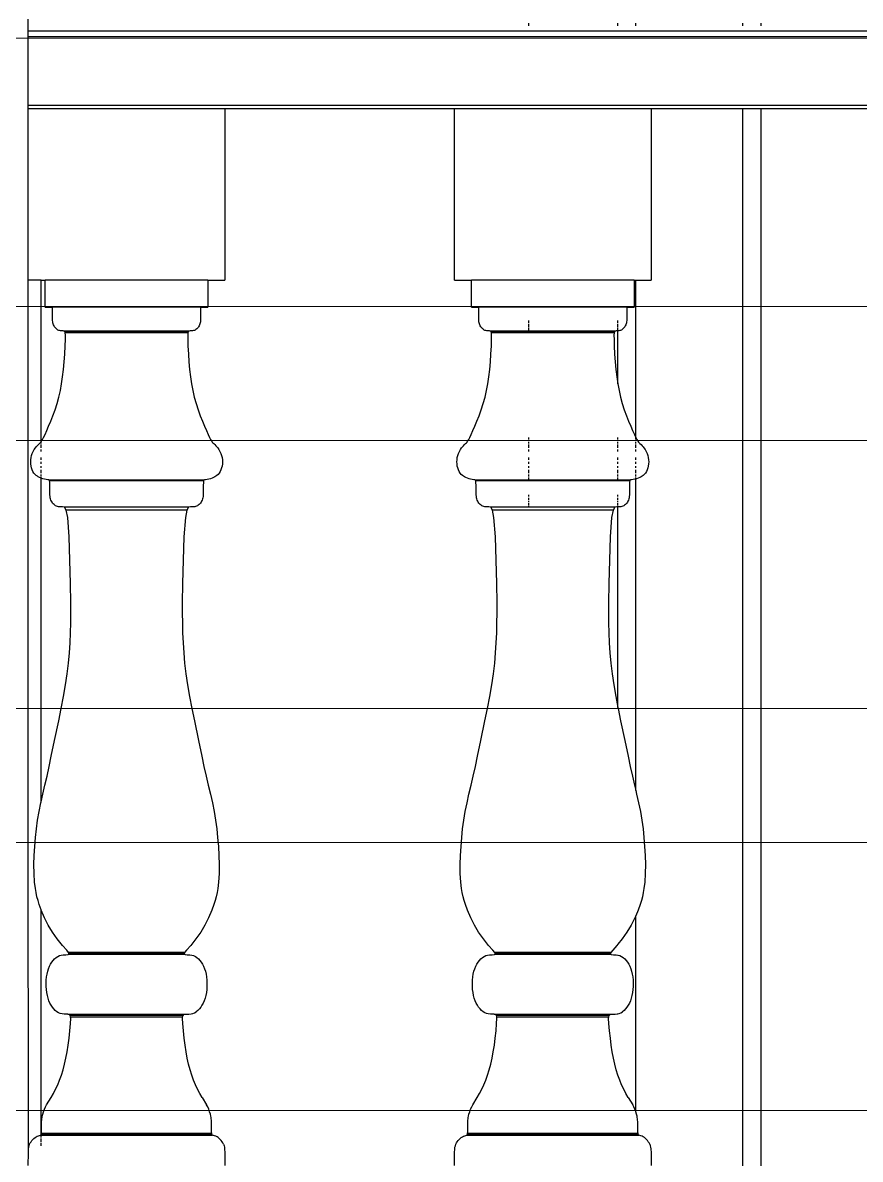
# Model space of a CAD drawing. Header units: inches. Extents: x 37.8 to 126.9, y 5.9 to 51.9.
# Drawn here: x 115.415 to 115.884, y 24.754 to 25.39 of the extents above; entities that cross this region are included whole.
import ezdxf

# ---------------------------------------------------------------- set-up
doc = ezdxf.new("R2010")
doc.units = ezdxf.units.IN
doc.header["$MEASUREMENT"] = 0
doc.layers.add('LAYER1', color=8, linetype='Continuous', lineweight=9)

msp = doc.modelspace()

# ---------------------------------------------------------------- hatches: boundary and pattern name
at = {"layer": 'LAYER1', "true_color": 0xc2b093}
h = msp.add_hatch(dxfattribs=at)
h.set_pattern_fill('ANSI32', color=253, scale=0.6, angle=135)
h.set_pattern_definition([(180, (290.93332, 359.28142), (-1e-17, -0.225), []), (180, (290.85832, 359.35642), (-1e-17, -0.225), [])])
h.paths.add_polyline_path([(106.05653, 37.34228), (106.05653, 37.54228), (106.05653, 37.59228), (106.05653, 37.99228), (106.05653, 38.04228), (106.05653, 38.44228), (106.05653, 38.49228), (106.05653, 38.84228), (107.05653, 38.84228), (107.05653, 38.49228), (107.05653, 38.44228), (107.05653, 38.04228), (107.05653, 37.99228), (107.05653, 37.59228), (107.05653, 37.54228), (107.05653, 37.34228)], flags=16)
h.paths.add_polyline_path([(107.99803, 37.34228), (107.99803, 37.54228), (107.99803, 37.59228), (107.99803, 37.99228), (107.99803, 38.04228), (107.99803, 38.44228), (107.99803, 38.49228), (107.99803, 38.84228), (108.99803, 38.84228), (108.99803, 38.49228), (108.99803, 38.44228), (108.99803, 38.04228), (108.99803, 37.99228), (108.99803, 37.59228), (108.99803, 37.54228), (108.99803, 37.34228)], flags=16)
h.paths.add_polyline_path([(116.59064, 26.14228), (116.59064, 26.94228), (117.19803, 26.94228), (117.19803, 26.14228)])
h.paths.add_polyline_path([(117.39803, 37.34228), (109.19803, 37.34228), (109.19803, 40.69228), (109.19803, 40.99228), (104.09803, 40.99228), (104.09803, 37.34228), (102.15807, 37.34228), (102.15807, 20.54228), (107.51799, 20.54228), (107.51799, 22.74228), (108.71799, 22.74228), (108.71799, 20.54228), (108.91799, 20.54228), (108.91799, 22.74228), (112.11799, 22.74228), (112.11799, 20.54228), (117.39803, 20.54228)])

# ---------------------------------------------------------------- linework, layer by layer
for p, q in [((115.41803, 25.38581), (115.41803, 25.39228)), ((115.69803, 25.39), (115.69803, 25.38857)), ((115.74803, 25.38857), (115.74803, 25.39)), ((115.75803, 25.38857), (115.75803, 25.39)), ((115.81803, 25.38857), (115.81803, 25.39)), ((115.82803, 25.39), (115.82803, 25.38857)), ((115.41803, 25.38258), (115.41803, 25.38581)), ((115.41803, 25.38581), (117.19803, 25.38581)), ((115.41803, 25.38258), (115.42516, 25.38258)), ((115.41803, 25.34416), (115.41803, 25.38258)), ((115.42516, 25.38218), (115.42516, 25.38258)), ((115.42516, 25.38258), (115.69803, 25.38258)), ((115.69803, 25.38258), (115.69803, 25.38218)), ((115.69803, 25.38258), (115.74803, 25.38258)), ((115.74803, 25.38218), (115.74803, 25.38258)), ((115.74803, 25.38258), (115.75803, 25.38258)), ((115.75803, 25.38218), (115.75803, 25.38258)), ((115.75803, 25.38258), (115.81803, 25.38258)), ((115.81803, 25.38218), (115.81803, 25.38258)), ((115.81803, 25.38258), (115.82803, 25.38258)), ((115.82803, 25.38258), (115.82803, 25.38218)), ((115.82803, 25.38258), (116.76803, 25.38258)), ((115.41803, 25.34228), (115.41803, 25.34416)), ((115.41803, 25.34416), (117.19803, 25.34416)), ((115.41803, 25.24626), (115.41803, 25.34228)), ((115.41803, 25.34228), (115.52803, 25.34228)), ((115.52803, 25.34228), (115.52803, 25.24626)), ((115.52803, 25.34228), (115.6566, 25.34228)), ((115.6566, 25.24626), (115.6566, 25.34228)), ((115.6566, 25.34228), (115.7666, 25.34228)), ((115.7666, 25.34228), (115.7666, 25.24626)), ((115.7666, 25.34228), (115.81803, 25.34228)), ((115.81803, 24.64228), (115.81803, 25.34228)), ((115.81803, 25.34228), (115.82803, 25.34228)), ((115.82803, 25.34228), (115.82803, 24.64228)), ((115.82803, 25.34228), (115.89517, 25.34228)), ((115.42516, 25.24626), (115.41803, 25.24626)), ((115.41803, 24.99228), (115.41803, 25.24626)), ((115.42516, 25.15582), (115.42516, 25.24626)), ((115.42516, 25.24626), (115.42756, 25.24626)), ((115.42756, 25.23117), (115.42756, 25.24626)), ((115.5185, 25.24626), (115.42756, 25.24626)), ((115.5185, 25.24626), (115.5185, 25.23117)), ((115.5185, 25.24626), (115.52803, 25.24626)), ((115.6566, 25.24626), (115.66613, 25.24626)), ((115.66613, 25.23117), (115.66613, 25.24626)), ((115.75707, 25.24626), (115.66613, 25.24626)), ((115.75707, 25.24626), (115.75707, 25.23117)), ((115.75707, 25.24626), (115.75803, 25.24626)), ((115.75803, 25.15821), (115.75803, 25.24626)), ((115.75803, 25.24626), (115.7666, 25.24626)), ((115.42756, 25.23117), (115.43158, 25.23117)), ((115.43159, 25.22617), (115.43158, 25.23117)), ((115.51448, 25.23117), (115.43158, 25.23117)), ((115.51448, 25.23117), (115.51446, 25.22617)), ((115.51448, 25.23117), (115.5185, 25.23117)), ((115.66613, 25.23117), (115.67015, 25.23117)), ((115.67017, 25.22617), (115.67015, 25.23117)), ((115.75305, 25.23117), (115.67015, 25.23117)), ((115.75305, 25.23117), (115.75304, 25.22617)), ((115.75305, 25.23117), (115.75707, 25.23117)), ((115.43163, 25.22367), (115.43159, 25.22617)), ((115.4317, 25.22296), (115.43163, 25.22367)), ((115.43182, 25.22234), (115.4317, 25.22296)), ((115.43198, 25.22174), (115.43182, 25.22234)), ((115.43219, 25.22117), (115.43198, 25.22174)), ((115.43244, 25.22064), (115.43219, 25.22117)), ((115.43272, 25.22014), (115.43244, 25.22064)), ((115.51362, 25.22064), (115.51334, 25.22014)), ((115.51387, 25.22117), (115.51362, 25.22064)), ((115.51407, 25.22174), (115.51387, 25.22117)), ((115.51424, 25.22234), (115.51407, 25.22174)), ((115.51435, 25.22296), (115.51424, 25.22234)), ((115.51443, 25.22367), (115.51435, 25.22296)), ((115.51446, 25.22617), (115.51443, 25.22367)), ((115.6702, 25.22367), (115.67017, 25.22617)), ((115.67027, 25.22296), (115.6702, 25.22367)), ((115.67039, 25.22234), (115.67027, 25.22296)), ((115.67056, 25.22174), (115.67039, 25.22234)), ((115.67076, 25.22117), (115.67056, 25.22174)), ((115.67101, 25.22064), (115.67076, 25.22117)), ((115.67129, 25.22014), (115.67101, 25.22064)), ((115.69803, 25.22367), (115.69803, 25.22234)), ((115.69803, 25.22174), (115.69803, 25.22014)), ((115.74803, 25.22234), (115.74803, 25.22367)), ((115.74803, 25.22014), (115.74803, 25.22174)), ((115.75219, 25.22064), (115.75191, 25.22014)), ((115.75244, 25.22117), (115.75219, 25.22064)), ((115.75264, 25.22174), (115.75244, 25.22117)), ((115.75281, 25.22234), (115.75264, 25.22174)), ((115.75293, 25.22296), (115.75281, 25.22234)), ((115.753, 25.22367), (115.75293, 25.22296)), ((115.75304, 25.22617), (115.753, 25.22367)), ((115.43304, 25.21969), (115.43272, 25.22014)), ((115.4334, 25.21927), (115.43304, 25.21969)), ((115.43378, 25.2189), (115.4334, 25.21927)), ((115.43419, 25.21859), (115.43378, 25.2189)), ((115.43462, 25.21832), (115.43419, 25.21859)), ((115.43508, 25.21812), (115.43462, 25.21832)), ((115.43556, 25.21797), (115.43508, 25.21812)), ((115.43607, 25.21788), (115.43556, 25.21797)), ((115.43679, 25.21784), (115.43607, 25.21788)), ((115.43751, 25.21783), (115.43679, 25.21784)), ((115.43801, 25.21775), (115.43751, 25.21783)), ((115.50805, 25.21775), (115.43801, 25.21775)), ((115.43839, 25.2174), (115.43801, 25.21775)), ((115.50767, 25.2174), (115.43839, 25.2174)), ((115.43865, 25.21679), (115.43839, 25.2174)), ((115.50741, 25.21679), (115.43865, 25.21679)), ((115.4388, 25.21536), (115.43865, 25.21679)), ((115.43876, 25.21297), (115.4388, 25.21536)), ((115.50741, 25.21679), (115.50725, 25.21536)), ((115.50725, 25.21536), (115.50729, 25.21297)), ((115.50767, 25.2174), (115.50741, 25.21679)), ((115.50805, 25.21775), (115.50767, 25.2174)), ((115.50855, 25.21783), (115.50805, 25.21775)), ((115.50927, 25.21784), (115.50855, 25.21783)), ((115.50999, 25.21788), (115.50927, 25.21784)), ((115.5105, 25.21797), (115.50999, 25.21788)), ((115.51098, 25.21812), (115.5105, 25.21797)), ((115.51144, 25.21832), (115.51098, 25.21812)), ((115.51187, 25.21859), (115.51144, 25.21832)), ((115.51228, 25.2189), (115.51187, 25.21859)), ((115.51266, 25.21927), (115.51228, 25.2189)), ((115.51302, 25.21969), (115.51266, 25.21927)), ((115.51334, 25.22014), (115.51302, 25.21969)), ((115.67161, 25.21969), (115.67129, 25.22014)), ((115.67197, 25.21927), (115.67161, 25.21969)), ((115.67235, 25.2189), (115.67197, 25.21927)), ((115.67276, 25.21859), (115.67235, 25.2189)), ((115.67319, 25.21832), (115.67276, 25.21859)), ((115.67365, 25.21812), (115.67319, 25.21832)), ((115.67413, 25.21797), (115.67365, 25.21812)), ((115.67464, 25.21788), (115.67413, 25.21797)), ((115.67536, 25.21784), (115.67464, 25.21788)), ((115.67608, 25.21783), (115.67536, 25.21784)), ((115.67658, 25.21775), (115.67608, 25.21783)), ((115.67696, 25.2174), (115.67658, 25.21775)), ((115.69803, 25.21775), (115.67658, 25.21775)), ((115.67722, 25.21679), (115.67696, 25.2174)), ((115.69803, 25.2174), (115.67696, 25.2174)), ((115.74598, 25.21679), (115.67722, 25.21679)), ((115.67738, 25.21536), (115.67722, 25.21679)), ((115.67734, 25.21297), (115.67738, 25.21536)), ((115.69803, 25.21969), (115.69803, 25.21812)), ((115.69803, 25.21797), (115.69803, 25.21775)), ((115.74662, 25.21775), (115.69803, 25.21775)), ((115.69803, 25.21775), (115.69803, 25.2174)), ((115.74624, 25.2174), (115.69803, 25.2174)), ((115.74598, 25.21679), (115.74583, 25.21536)), ((115.74583, 25.21536), (115.74586, 25.21297)), ((115.74624, 25.2174), (115.74598, 25.21679)), ((115.74662, 25.21775), (115.74624, 25.2174)), ((115.74712, 25.21783), (115.74662, 25.21775)), ((115.74784, 25.21784), (115.74712, 25.21783)), ((115.74803, 25.21785), (115.74784, 25.21784)), ((115.74799, 25.18817), (115.74803, 25.21785)), ((115.74803, 25.21812), (115.74803, 25.21969)), ((115.74803, 25.21785), (115.74803, 25.21797)), ((115.74856, 25.21788), (115.74803, 25.21785)), ((115.74907, 25.21797), (115.74856, 25.21788)), ((115.74955, 25.21812), (115.74907, 25.21797)), ((115.75001, 25.21832), (115.74955, 25.21812)), ((115.75044, 25.21859), (115.75001, 25.21832)), ((115.75085, 25.2189), (115.75044, 25.21859)), ((115.75123, 25.21927), (115.75085, 25.2189)), ((115.75159, 25.21969), (115.75123, 25.21927)), ((115.75191, 25.22014), (115.75159, 25.21969)), ((115.43844, 25.20487), (115.43866, 25.20944)), ((115.43866, 25.20944), (115.43876, 25.21297)), ((115.50729, 25.21297), (115.5074, 25.20944)), ((115.5074, 25.20944), (115.50762, 25.20487)), ((115.67701, 25.20487), (115.67723, 25.20944)), ((115.67723, 25.20944), (115.67734, 25.21297)), ((115.74586, 25.21297), (115.74597, 25.20944)), ((115.74597, 25.20944), (115.74619, 25.20487)), ((115.43812, 25.20046), (115.43844, 25.20487)), ((115.50762, 25.20487), (115.50793, 25.20046)), ((115.6767, 25.20046), (115.67701, 25.20487)), ((115.74619, 25.20487), (115.7465, 25.20046)), ((115.43723, 25.19211), (115.43772, 25.19621)), ((115.43772, 25.19621), (115.43812, 25.20046)), ((115.50793, 25.20046), (115.50834, 25.19621)), ((115.50834, 25.19621), (115.50883, 25.19211)), ((115.6758, 25.19211), (115.67629, 25.19621)), ((115.67629, 25.19621), (115.6767, 25.20046)), ((115.7465, 25.20046), (115.74691, 25.19621)), ((115.74691, 25.19621), (115.7474, 25.19211)), ((115.43664, 25.18817), (115.43723, 25.19211)), ((115.50883, 25.19211), (115.50942, 25.18817)), ((115.67521, 25.18817), (115.6758, 25.19211)), ((115.7474, 25.19211), (115.74799, 25.18817)), ((115.43513, 25.1807), (115.43596, 25.18438)), ((115.43596, 25.18438), (115.43664, 25.18817)), ((115.50942, 25.18817), (115.5101, 25.18438)), ((115.5101, 25.18438), (115.51093, 25.1807)), ((115.6737, 25.1807), (115.67453, 25.18438)), ((115.67453, 25.18438), (115.67521, 25.18817)), ((115.74799, 25.18817), (115.74867, 25.18438)), ((115.74867, 25.18438), (115.7495, 25.1807)), ((115.43301, 25.17366), (115.43413, 25.17711)), ((115.43413, 25.17711), (115.43513, 25.1807)), ((115.51093, 25.1807), (115.51193, 25.17711)), ((115.51193, 25.17711), (115.51305, 25.17366)), ((115.67158, 25.17366), (115.6727, 25.17711)), ((115.6727, 25.17711), (115.6737, 25.1807)), ((115.7495, 25.1807), (115.7505, 25.17711)), ((115.7505, 25.17711), (115.75162, 25.17366)), ((115.4306, 25.1673), (115.43181, 25.17037)), ((115.43181, 25.17037), (115.43301, 25.17366)), ((115.51305, 25.17366), (115.51425, 25.17037)), ((115.51425, 25.17037), (115.51546, 25.1673)), ((115.66917, 25.1673), (115.67038, 25.17037)), ((115.67038, 25.17037), (115.67158, 25.17366)), ((115.75162, 25.17366), (115.75282, 25.17037)), ((115.75282, 25.17037), (115.75403, 25.1673)), ((115.42833, 25.16199), (115.42942, 25.16449)), ((115.42942, 25.16449), (115.4306, 25.1673)), ((115.51546, 25.1673), (115.51664, 25.16449)), ((115.51664, 25.16449), (115.51772, 25.16199)), ((115.66691, 25.16199), (115.66799, 25.16449)), ((115.66799, 25.16449), (115.66917, 25.1673)), ((115.75403, 25.1673), (115.75521, 25.16449)), ((115.75521, 25.16449), (115.7563, 25.16199)), ((115.42567, 25.15656), (115.42602, 25.15712)), ((115.42602, 25.15712), (115.42657, 25.15814)), ((115.42657, 25.15814), (115.42738, 25.15985)), ((115.42738, 25.15985), (115.42833, 25.16199)), ((115.51772, 25.16199), (115.51867, 25.15985)), ((115.51867, 25.15985), (115.51949, 25.15814)), ((115.51949, 25.15814), (115.52004, 25.15712)), ((115.52004, 25.15712), (115.52038, 25.15656)), ((115.66424, 25.15656), (115.66459, 25.15712)), ((115.66459, 25.15712), (115.66514, 25.15814)), ((115.66514, 25.15814), (115.66595, 25.15985)), ((115.66595, 25.15985), (115.66691, 25.16199)), ((115.69803, 25.15814), (115.69803, 25.15712)), ((115.74803, 25.15712), (115.74803, 25.15814)), ((115.7563, 25.16199), (115.75725, 25.15985)), ((115.75725, 25.15985), (115.75803, 25.15821)), ((115.75803, 25.15821), (115.75806, 25.15814)), ((115.75803, 25.15712), (115.75803, 25.15814)), ((115.75806, 25.15814), (115.75861, 25.15712)), ((115.75861, 25.15712), (115.75896, 25.15656)), ((115.42075, 25.15038), (115.42139, 25.15146)), ((115.42139, 25.15146), (115.42201, 25.15237)), ((115.42201, 25.15237), (115.42248, 25.15297)), ((115.42248, 25.15297), (115.423, 25.15352)), ((115.423, 25.15352), (115.42365, 25.15415)), ((115.42365, 25.15415), (115.42426, 25.15476)), ((115.42426, 25.15476), (115.42472, 25.15526)), ((115.42472, 25.15526), (115.42503, 25.15564)), ((115.42503, 25.15564), (115.42516, 25.15582)), ((115.42516, 25.15582), (115.42535, 25.15607)), ((115.42516, 25.15476), (115.42516, 25.15564)), ((115.42516, 25.15237), (115.42516, 25.15415)), ((115.42516, 25.15038), (115.42516, 25.15146)), ((115.42535, 25.15607), (115.42567, 25.15656)), ((115.52038, 25.15656), (115.52071, 25.15607)), ((115.52071, 25.15607), (115.52103, 25.15564)), ((115.52103, 25.15564), (115.52134, 25.15526)), ((115.52134, 25.15526), (115.5218, 25.15476)), ((115.5218, 25.15476), (115.52241, 25.15415)), ((115.52241, 25.15415), (115.52306, 25.15352)), ((115.52306, 25.15352), (115.52358, 25.15297)), ((115.52358, 25.15297), (115.52405, 25.15237)), ((115.52405, 25.15237), (115.52467, 25.15146)), ((115.52467, 25.15146), (115.52531, 25.15038)), ((115.65932, 25.15038), (115.65996, 25.15146)), ((115.65996, 25.15146), (115.66058, 25.15237)), ((115.66058, 25.15237), (115.66105, 25.15297)), ((115.66105, 25.15297), (115.66157, 25.15352)), ((115.66157, 25.15352), (115.66222, 25.15415)), ((115.66222, 25.15415), (115.66283, 25.15476)), ((115.66283, 25.15476), (115.66329, 25.15526)), ((115.66329, 25.15526), (115.6636, 25.15564)), ((115.6636, 25.15564), (115.66392, 25.15607)), ((115.66392, 25.15607), (115.66424, 25.15656)), ((115.69803, 25.15656), (115.69803, 25.15607)), ((115.69803, 25.15564), (115.69803, 25.15476)), ((115.69803, 25.15415), (115.69803, 25.15237)), ((115.69803, 25.15146), (115.69803, 25.15038)), ((115.74803, 25.15607), (115.74803, 25.15656)), ((115.74803, 25.15476), (115.74803, 25.15564)), ((115.74803, 25.15237), (115.74803, 25.15415)), ((115.74803, 25.15038), (115.74803, 25.15146)), ((115.75803, 25.15607), (115.75803, 25.15656)), ((115.75803, 25.15476), (115.75803, 25.15564)), ((115.75803, 25.15237), (115.75803, 25.15415)), ((115.75803, 25.15038), (115.75803, 25.15146)), ((115.75896, 25.15656), (115.75928, 25.15607)), ((115.75928, 25.15607), (115.7596, 25.15564)), ((115.7596, 25.15564), (115.75991, 25.15526)), ((115.75991, 25.15526), (115.76037, 25.15476)), ((115.76037, 25.15476), (115.76098, 25.15415)), ((115.76098, 25.15415), (115.76163, 25.15352)), ((115.76163, 25.15352), (115.76215, 25.15297)), ((115.76215, 25.15297), (115.76262, 25.15237)), ((115.76262, 25.15237), (115.76324, 25.15146)), ((115.76324, 25.15146), (115.76388, 25.15038)), ((115.41936, 25.1445), (115.41941, 25.14569)), ((115.41941, 25.14333), (115.41936, 25.1445)), ((115.41941, 25.14569), (115.41957, 25.14689)), ((115.41957, 25.14689), (115.41984, 25.14808)), ((115.41984, 25.14808), (115.42023, 25.14925)), ((115.42023, 25.14925), (115.42075, 25.15038)), ((115.42516, 25.14569), (115.42516, 25.14689)), ((115.42516, 25.14333), (115.42516, 25.1445)), ((115.52531, 25.15038), (115.52582, 25.14925)), ((115.52582, 25.14925), (115.52622, 25.14808)), ((115.52622, 25.14808), (115.52649, 25.14689)), ((115.52649, 25.14689), (115.52665, 25.14569)), ((115.5267, 25.1445), (115.52664, 25.14333)), ((115.52665, 25.14569), (115.5267, 25.1445)), ((115.65793, 25.1445), (115.65798, 25.14569)), ((115.65799, 25.14333), (115.65793, 25.1445)), ((115.65798, 25.14569), (115.65814, 25.14689)), ((115.65814, 25.14689), (115.65841, 25.14808)), ((115.65841, 25.14808), (115.65881, 25.14925)), ((115.65881, 25.14925), (115.65932, 25.15038)), ((115.69803, 25.14689), (115.69803, 25.14569)), ((115.69803, 25.1445), (115.69803, 25.14333)), ((115.74803, 25.14569), (115.74803, 25.14689)), ((115.74803, 25.14333), (115.74803, 25.1445)), ((115.75803, 25.14569), (115.75803, 25.14689)), ((115.75803, 25.14333), (115.75803, 25.1445)), ((115.76388, 25.15038), (115.7644, 25.14925)), ((115.7644, 25.14925), (115.76479, 25.14808)), ((115.76479, 25.14808), (115.76506, 25.14689)), ((115.76506, 25.14689), (115.76522, 25.14569)), ((115.76522, 25.14569), (115.76527, 25.1445)), ((115.76527, 25.1445), (115.76522, 25.14333)), ((115.41958, 25.14219), (115.41941, 25.14333)), ((115.41984, 25.14111), (115.41958, 25.14219)), ((115.4202, 25.14008), (115.41984, 25.14111)), ((115.42065, 25.13914), (115.4202, 25.14008)), ((115.4212, 25.13829), (115.42065, 25.13914)), ((115.42183, 25.13754), (115.4212, 25.13829)), ((115.42516, 25.14111), (115.42516, 25.14219)), ((115.42516, 25.13829), (115.42516, 25.14008)), ((115.52486, 25.13829), (115.52423, 25.13754)), ((115.52541, 25.13914), (115.52486, 25.13829)), ((115.52586, 25.14008), (115.52541, 25.13914)), ((115.52622, 25.14111), (115.52586, 25.14008)), ((115.52648, 25.14219), (115.52622, 25.14111)), ((115.52664, 25.14333), (115.52648, 25.14219)), ((115.65815, 25.14219), (115.65799, 25.14333)), ((115.65841, 25.14111), (115.65815, 25.14219)), ((115.65877, 25.14008), (115.65841, 25.14111)), ((115.65922, 25.13914), (115.65877, 25.14008)), ((115.65977, 25.13829), (115.65922, 25.13914)), ((115.6604, 25.13754), (115.65977, 25.13829)), ((115.69803, 25.14219), (115.69803, 25.14111)), ((115.69803, 25.14008), (115.69803, 25.13829)), ((115.74803, 25.14111), (115.74803, 25.14219)), ((115.74803, 25.13829), (115.74803, 25.14008)), ((115.75803, 25.14111), (115.75803, 25.14219)), ((115.75803, 25.13829), (115.75803, 25.14008)), ((115.76343, 25.13829), (115.7628, 25.13754)), ((115.76398, 25.13914), (115.76343, 25.13829)), ((115.76443, 25.14008), (115.76398, 25.13914)), ((115.76479, 25.14111), (115.76443, 25.14008)), ((115.76505, 25.14219), (115.76479, 25.14111)), ((115.76522, 25.14333), (115.76505, 25.14219)), ((115.42251, 25.13692), (115.42183, 25.13754)), ((115.42309, 25.13647), (115.42251, 25.13692)), ((115.42358, 25.13617), (115.42309, 25.13647)), ((115.42427, 25.13582), (115.42358, 25.13617)), ((115.42516, 25.13545), (115.42427, 25.13582)), ((115.42516, 25.13647), (115.42516, 25.13754)), ((115.42516, 25.13582), (115.42516, 25.13617)), ((115.42516, 24.95432), (115.42516, 25.13545)), ((115.4252, 25.13544), (115.42516, 25.13545)), ((115.42613, 25.13512), (115.4252, 25.13544)), ((115.42705, 25.13487), (115.42613, 25.13512)), ((115.42798, 25.13466), (115.42705, 25.13487)), ((115.4289, 25.13449), (115.42798, 25.13466)), ((115.42948, 25.13439), (115.4289, 25.13449)), ((115.42971, 25.13432), (115.42948, 25.13439)), ((115.51635, 25.13432), (115.42971, 25.13432)), ((115.42989, 25.13392), (115.42971, 25.13432)), ((115.51617, 25.13392), (115.42989, 25.13392)), ((115.43002, 25.13312), (115.42989, 25.13392)), ((115.43012, 25.1312), (115.43002, 25.13312)), ((115.51604, 25.13312), (115.51594, 25.1312)), ((115.51617, 25.13392), (115.51604, 25.13312)), ((115.51635, 25.13432), (115.51617, 25.13392)), ((115.51658, 25.13439), (115.51635, 25.13432)), ((115.51716, 25.13449), (115.51658, 25.13439)), ((115.51808, 25.13466), (115.51716, 25.13449)), ((115.51901, 25.13487), (115.51808, 25.13466)), ((115.51993, 25.13512), (115.51901, 25.13487)), ((115.52086, 25.13544), (115.51993, 25.13512)), ((115.52178, 25.13582), (115.52086, 25.13544)), ((115.52248, 25.13617), (115.52178, 25.13582)), ((115.52296, 25.13647), (115.52248, 25.13617)), ((115.52355, 25.13692), (115.52296, 25.13647)), ((115.52423, 25.13754), (115.52355, 25.13692)), ((115.66108, 25.13692), (115.6604, 25.13754)), ((115.66167, 25.13647), (115.66108, 25.13692)), ((115.66215, 25.13617), (115.66167, 25.13647)), ((115.66285, 25.13582), (115.66215, 25.13617)), ((115.66377, 25.13544), (115.66285, 25.13582)), ((115.6647, 25.13512), (115.66377, 25.13544)), ((115.66562, 25.13487), (115.6647, 25.13512)), ((115.66655, 25.13466), (115.66562, 25.13487)), ((115.66747, 25.13449), (115.66655, 25.13466)), ((115.66805, 25.13439), (115.66747, 25.13449)), ((115.66828, 25.13432), (115.66805, 25.13439)), ((115.66846, 25.13392), (115.66828, 25.13432)), ((115.69803, 25.13432), (115.66828, 25.13432)), ((115.66859, 25.13312), (115.66846, 25.13392)), ((115.69803, 25.13392), (115.66846, 25.13392)), ((115.66869, 25.1312), (115.66859, 25.13312)), ((115.69803, 25.13754), (115.69803, 25.13647)), ((115.69803, 25.13617), (115.69803, 25.13582)), ((115.69803, 25.13544), (115.69803, 25.13432)), ((115.69803, 25.13432), (115.69803, 25.13392)), ((115.74803, 25.13432), (115.69803, 25.13432)), ((115.74803, 25.13392), (115.69803, 25.13392)), ((115.74803, 25.13647), (115.74803, 25.13754)), ((115.74803, 25.13582), (115.74803, 25.13617)), ((115.74803, 25.13432), (115.74803, 25.13544)), ((115.74803, 25.13392), (115.74803, 25.13432)), ((115.75492, 25.13432), (115.74803, 25.13432)), ((115.75474, 25.13392), (115.74803, 25.13392)), ((115.75461, 25.13312), (115.75451, 25.1312)), ((115.75474, 25.13392), (115.75461, 25.13312)), ((115.75492, 25.13432), (115.75474, 25.13392)), ((115.75515, 25.13439), (115.75492, 25.13432)), ((115.75573, 25.13449), (115.75515, 25.13439)), ((115.75665, 25.13466), (115.75573, 25.13449)), ((115.75758, 25.13487), (115.75665, 25.13466)), ((115.75803, 25.13499), (115.75758, 25.13487)), ((115.75803, 25.13647), (115.75803, 25.13754)), ((115.75803, 25.13582), (115.75803, 25.13617)), ((115.75803, 25.13499), (115.75803, 25.13544)), ((115.7585, 25.13512), (115.75803, 25.13499)), ((115.75803, 24.96055), (115.75803, 25.13499)), ((115.75943, 25.13544), (115.7585, 25.13512)), ((115.76036, 25.13582), (115.75943, 25.13544)), ((115.76105, 25.13617), (115.76036, 25.13582)), ((115.76153, 25.13647), (115.76105, 25.13617)), ((115.76212, 25.13692), (115.76153, 25.13647)), ((115.7628, 25.13754), (115.76212, 25.13692)), ((115.43014, 25.12803), (115.43012, 25.1312)), ((115.43017, 25.12604), (115.43014, 25.12803)), ((115.43024, 25.12516), (115.43017, 25.12604)), ((115.43035, 25.12447), (115.43024, 25.12516)), ((115.51582, 25.12516), (115.51571, 25.12447)), ((115.51589, 25.12604), (115.51582, 25.12516)), ((115.51592, 25.12803), (115.51589, 25.12604)), ((115.51594, 25.1312), (115.51592, 25.12803)), ((115.66871, 25.12803), (115.66869, 25.1312)), ((115.66874, 25.12604), (115.66871, 25.12803)), ((115.66881, 25.12516), (115.66874, 25.12604)), ((115.66892, 25.12447), (115.66881, 25.12516)), ((115.69803, 25.12604), (115.69803, 25.12516)), ((115.74803, 25.12516), (115.74803, 25.12604)), ((115.75439, 25.12516), (115.75428, 25.12447)), ((115.75446, 25.12604), (115.75439, 25.12516)), ((115.75449, 25.12803), (115.75446, 25.12604)), ((115.75451, 25.1312), (115.75449, 25.12803)), ((115.43052, 25.12381), (115.43035, 25.12447)), ((115.43073, 25.12318), (115.43052, 25.12381)), ((115.43099, 25.12258), (115.43073, 25.12318)), ((115.4313, 25.12202), (115.43099, 25.12258)), ((115.43164, 25.1215), (115.4313, 25.12202)), ((115.43202, 25.12103), (115.43164, 25.1215)), ((115.43243, 25.12062), (115.43202, 25.12103)), ((115.43287, 25.12025), (115.43243, 25.12062)), ((115.43334, 25.11995), (115.43287, 25.12025)), ((115.43384, 25.1197), (115.43334, 25.11995)), ((115.43436, 25.11952), (115.43384, 25.1197)), ((115.4349, 25.11941), (115.43436, 25.11952)), ((115.43592, 25.11935), (115.4349, 25.11941)), ((115.4372, 25.11933), (115.43592, 25.11935)), ((115.43829, 25.11926), (115.4372, 25.11933)), ((115.50777, 25.11926), (115.43829, 25.11926)), ((115.4393, 25.1175), (115.43829, 25.11926)), ((115.50777, 25.11926), (115.50676, 25.1175)), ((115.50886, 25.11933), (115.50777, 25.11926)), ((115.51014, 25.11935), (115.50886, 25.11933)), ((115.51116, 25.11941), (115.51014, 25.11935)), ((115.5117, 25.11952), (115.51116, 25.11941)), ((115.51222, 25.1197), (115.5117, 25.11952)), ((115.51271, 25.11995), (115.51222, 25.1197)), ((115.51318, 25.12025), (115.51271, 25.11995)), ((115.51363, 25.12062), (115.51318, 25.12025)), ((115.51404, 25.12103), (115.51363, 25.12062)), ((115.51442, 25.1215), (115.51404, 25.12103)), ((115.51476, 25.12202), (115.51442, 25.1215)), ((115.51506, 25.12258), (115.51476, 25.12202)), ((115.51532, 25.12318), (115.51506, 25.12258)), ((115.51554, 25.12381), (115.51532, 25.12318)), ((115.51571, 25.12447), (115.51554, 25.12381)), ((115.66909, 25.12381), (115.66892, 25.12447)), ((115.66931, 25.12318), (115.66909, 25.12381)), ((115.66957, 25.12258), (115.66931, 25.12318)), ((115.66987, 25.12202), (115.66957, 25.12258)), ((115.67021, 25.1215), (115.66987, 25.12202)), ((115.67059, 25.12103), (115.67021, 25.1215)), ((115.671, 25.12062), (115.67059, 25.12103)), ((115.67145, 25.12025), (115.671, 25.12062)), ((115.67192, 25.11995), (115.67145, 25.12025)), ((115.67241, 25.1197), (115.67192, 25.11995)), ((115.67293, 25.11952), (115.67241, 25.1197)), ((115.67347, 25.11941), (115.67293, 25.11952)), ((115.67449, 25.11935), (115.67347, 25.11941)), ((115.67577, 25.11933), (115.67449, 25.11935)), ((115.67686, 25.11926), (115.67577, 25.11933)), ((115.67787, 25.1175), (115.67686, 25.11926)), ((115.69803, 25.11926), (115.67686, 25.11926)), ((115.69803, 25.12447), (115.69803, 25.12318)), ((115.69803, 25.12258), (115.69803, 25.12202)), ((115.69803, 25.1215), (115.69803, 25.12025)), ((115.69803, 25.11995), (115.69803, 25.11926)), ((115.74634, 25.11926), (115.69803, 25.11926)), ((115.74634, 25.11926), (115.74533, 25.1175)), ((115.74743, 25.11933), (115.74634, 25.11926)), ((115.74803, 25.11934), (115.74743, 25.11933)), ((115.74803, 25.12318), (115.74803, 25.12447)), ((115.74803, 25.12202), (115.74803, 25.12258)), ((115.74803, 25.12025), (115.74803, 25.1215)), ((115.74803, 25.11934), (115.74803, 25.11995)), ((115.74871, 25.11935), (115.74803, 25.11934)), ((115.74803, 25.00699), (115.74803, 25.11934)), ((115.74973, 25.11941), (115.74871, 25.11935)), ((115.75027, 25.11952), (115.74973, 25.11941)), ((115.75079, 25.1197), (115.75027, 25.11952)), ((115.75128, 25.11995), (115.75079, 25.1197)), ((115.75176, 25.12025), (115.75128, 25.11995)), ((115.7522, 25.12062), (115.75176, 25.12025)), ((115.75261, 25.12103), (115.7522, 25.12062)), ((115.75299, 25.1215), (115.75261, 25.12103)), ((115.75333, 25.12202), (115.75299, 25.1215)), ((115.75363, 25.12258), (115.75333, 25.12202)), ((115.7539, 25.12318), (115.75363, 25.12258)), ((115.75411, 25.12381), (115.7539, 25.12318)), ((115.75428, 25.12447), (115.75411, 25.12381)), ((115.50676, 25.1175), (115.4393, 25.1175)), ((115.44011, 25.11334), (115.4393, 25.1175)), ((115.44098, 25.10258), (115.44011, 25.11334)), ((115.50595, 25.11334), (115.50508, 25.10258)), ((115.50676, 25.1175), (115.50595, 25.11334)), ((115.74533, 25.1175), (115.67787, 25.1175)), ((115.67868, 25.11334), (115.67787, 25.1175)), ((115.67955, 25.10258), (115.67868, 25.11334)), ((115.74452, 25.11334), (115.74365, 25.10258)), ((115.74533, 25.1175), (115.74452, 25.11334)), ((115.44173, 25.07637), (115.44098, 25.10258)), ((115.50508, 25.10258), (115.50433, 25.07637)), ((115.6803, 25.07637), (115.67955, 25.10258)), ((115.74365, 25.10258), (115.7429, 25.07637)), ((115.44187, 25.06557), (115.44173, 25.07637)), ((115.50433, 25.07637), (115.50419, 25.06557)), ((115.68044, 25.06557), (115.6803, 25.07637)), ((115.7429, 25.07637), (115.74276, 25.06557)), ((115.44183, 25.05992), (115.44187, 25.06557)), ((115.50419, 25.06557), (115.50423, 25.05992)), ((115.6804, 25.05992), (115.68044, 25.06557)), ((115.74276, 25.06557), (115.7428, 25.05992)), ((115.44176, 25.05437), (115.44183, 25.05992)), ((115.50423, 25.05992), (115.5043, 25.05437)), ((115.68033, 25.05437), (115.6804, 25.05992)), ((115.7428, 25.05992), (115.74287, 25.05437)), ((115.4414, 25.04331), (115.44162, 25.04885)), ((115.44162, 25.04885), (115.44176, 25.05437)), ((115.5043, 25.05437), (115.50443, 25.04885)), ((115.50443, 25.04885), (115.50466, 25.04331)), ((115.67997, 25.04331), (115.6802, 25.04885)), ((115.6802, 25.04885), (115.68033, 25.05437)), ((115.74287, 25.05437), (115.743, 25.04885)), ((115.743, 25.04885), (115.74323, 25.04331)), ((115.44104, 25.03768), (115.4414, 25.04331)), ((115.50466, 25.04331), (115.50501, 25.03768)), ((115.67962, 25.03768), (115.67997, 25.04331)), ((115.74323, 25.04331), (115.74358, 25.03768)), ((115.44054, 25.03191), (115.44104, 25.03768)), ((115.50501, 25.03768), (115.50552, 25.03191)), ((115.67911, 25.03191), (115.67962, 25.03768)), ((115.74358, 25.03768), (115.74409, 25.03191)), ((115.43985, 25.02592), (115.44054, 25.03191)), ((115.50552, 25.03191), (115.50621, 25.02592)), ((115.67842, 25.02592), (115.67911, 25.03191)), ((115.74409, 25.03191), (115.74478, 25.02592)), ((115.43892, 25.01965), (115.43985, 25.02592)), ((115.50621, 25.02592), (115.50713, 25.01965)), ((115.6775, 25.01965), (115.67842, 25.02592)), ((115.74478, 25.02592), (115.74571, 25.01965)), ((115.43779, 25.01314), (115.43892, 25.01965)), ((115.50713, 25.01965), (115.50827, 25.01314)), ((115.67636, 25.01314), (115.6775, 25.01965)), ((115.74571, 25.01965), (115.74684, 25.01314)), ((115.4365, 25.00648), (115.43779, 25.01314)), ((115.50827, 25.01314), (115.50956, 25.00648)), ((115.67507, 25.00648), (115.67636, 25.01314)), ((115.74684, 25.01314), (115.74803, 25.00699)), ((115.43507, 24.99956), (115.4365, 25.00648)), ((115.50956, 25.00648), (115.51099, 24.99956)), ((115.67364, 24.99956), (115.67507, 25.00648)), ((115.74803, 25.00699), (115.74813, 25.00648)), ((115.74813, 25.00648), (115.74956, 24.99956)), ((115.43274, 24.98865), (115.43507, 24.99956)), ((115.51099, 24.99956), (115.51332, 24.98865)), ((115.67131, 24.98865), (115.67364, 24.99956)), ((115.74956, 24.99956), (115.75189, 24.98865)), ((115.41803, 24.94228), (115.41803, 24.99228)), ((115.43088, 24.97987), (115.43274, 24.98865)), ((115.51332, 24.98865), (115.51517, 24.97987)), ((115.66945, 24.97987), (115.67131, 24.98865)), ((115.75189, 24.98865), (115.75375, 24.97987)), ((115.42969, 24.97412), (115.43088, 24.97987)), ((115.51517, 24.97987), (115.51637, 24.97412)), ((115.66826, 24.97412), (115.66945, 24.97987)), ((115.75375, 24.97987), (115.75494, 24.97412)), ((115.4285, 24.96869), (115.42969, 24.97412)), ((115.51637, 24.97412), (115.51756, 24.96869)), ((115.66707, 24.96869), (115.66826, 24.97412)), ((115.75494, 24.97412), (115.75613, 24.96869)), ((115.4273, 24.96352), (115.4285, 24.96869)), ((115.51756, 24.96869), (115.51876, 24.96352)), ((115.66587, 24.96352), (115.66707, 24.96869)), ((115.75613, 24.96869), (115.75733, 24.96352)), ((115.42612, 24.95853), (115.4273, 24.96352)), ((115.51876, 24.96352), (115.51994, 24.95853)), ((115.66469, 24.95853), (115.66587, 24.96352)), ((115.75733, 24.96352), (115.75803, 24.96055)), ((115.75803, 24.96055), (115.75851, 24.95853)), ((115.42402, 24.94887), (115.42501, 24.95367)), ((115.42501, 24.95367), (115.42516, 24.95432)), ((115.42516, 24.95432), (115.42612, 24.95853)), ((115.51994, 24.95853), (115.52104, 24.95367)), ((115.52104, 24.95367), (115.52204, 24.94887)), ((115.66259, 24.94887), (115.66359, 24.95367)), ((115.66359, 24.95367), (115.66469, 24.95853)), ((115.75851, 24.95853), (115.75961, 24.95367)), ((115.75961, 24.95367), (115.76061, 24.94887)), ((115.42318, 24.94407), (115.42402, 24.94887)), ((115.52204, 24.94887), (115.52288, 24.94407)), ((115.66175, 24.94407), (115.66259, 24.94887)), ((115.76061, 24.94887), (115.76145, 24.94407)), ((115.41805, 24.75774), (115.41803, 24.94228)), ((115.42254, 24.9392), (115.42318, 24.94407)), ((115.52288, 24.94407), (115.52352, 24.9392)), ((115.66111, 24.9392), (115.66175, 24.94407)), ((115.76145, 24.94407), (115.76209, 24.9392)), ((115.42206, 24.93425), (115.42254, 24.9392)), ((115.52352, 24.9392), (115.524, 24.93425)), ((115.66063, 24.93425), (115.66111, 24.9392)), ((115.76209, 24.9392), (115.76257, 24.93425)), ((115.42136, 24.92418), (115.42166, 24.92922)), ((115.42166, 24.92922), (115.42206, 24.93425)), ((115.524, 24.93425), (115.5244, 24.92922)), ((115.5244, 24.92922), (115.5247, 24.92418)), ((115.65993, 24.92418), (115.66023, 24.92922)), ((115.66023, 24.92922), (115.66063, 24.93425)), ((115.76257, 24.93425), (115.76297, 24.92922)), ((115.76297, 24.92922), (115.76327, 24.92418)), ((115.4212, 24.91915), (115.42136, 24.92418)), ((115.5247, 24.92418), (115.52486, 24.91915)), ((115.65977, 24.91915), (115.65993, 24.92418)), ((115.76327, 24.92418), (115.76343, 24.91915)), ((115.42125, 24.91419), (115.4212, 24.91915)), ((115.52486, 24.91915), (115.52481, 24.91419)), ((115.65982, 24.91419), (115.65977, 24.91915)), ((115.76343, 24.91915), (115.76338, 24.91419)), ((115.42156, 24.90932), (115.42125, 24.91419)), ((115.42199, 24.90576), (115.42156, 24.90932)), ((115.5245, 24.90932), (115.52407, 24.90576)), ((115.52481, 24.91419), (115.5245, 24.90932)), ((115.66013, 24.90932), (115.65982, 24.91419)), ((115.66056, 24.90576), (115.66013, 24.90932)), ((115.76307, 24.90932), (115.76264, 24.90576)), ((115.76338, 24.91419), (115.76307, 24.90932)), ((115.42239, 24.90345), (115.42199, 24.90576)), ((115.42289, 24.90117), (115.42239, 24.90345)), ((115.52367, 24.90345), (115.52317, 24.90117)), ((115.52407, 24.90576), (115.52367, 24.90345)), ((115.66096, 24.90345), (115.66056, 24.90576)), ((115.66146, 24.90117), (115.66096, 24.90345)), ((115.76224, 24.90345), (115.76174, 24.90117)), ((115.76264, 24.90576), (115.76224, 24.90345)), ((115.42347, 24.89895), (115.42289, 24.90117)), ((115.42414, 24.89676), (115.42347, 24.89895)), ((115.42516, 24.8939), (115.42414, 24.89676)), ((115.52192, 24.89676), (115.52077, 24.89355)), ((115.52259, 24.89895), (115.52192, 24.89676)), ((115.52317, 24.90117), (115.52259, 24.89895)), ((115.66204, 24.89895), (115.66146, 24.90117)), ((115.66271, 24.89676), (115.66204, 24.89895)), ((115.66386, 24.89355), (115.66271, 24.89676)), ((115.76049, 24.89676), (115.75934, 24.89355)), ((115.76116, 24.89895), (115.76049, 24.89676)), ((115.76174, 24.90117), (115.76116, 24.89895)), ((115.42516, 24.76811), (115.42516, 24.8939)), ((115.42529, 24.89355), (115.42516, 24.8939)), ((115.42708, 24.88937), (115.42529, 24.89355)), ((115.52077, 24.89355), (115.51898, 24.88937)), ((115.66565, 24.88937), (115.66386, 24.89355)), ((115.75803, 24.89048), (115.75755, 24.88937)), ((115.75934, 24.89355), (115.75803, 24.89048)), ((115.75803, 24.78101), (115.75803, 24.89048)), ((115.42916, 24.88531), (115.42708, 24.88937)), ((115.43152, 24.88138), (115.42916, 24.88531)), ((115.5169, 24.88531), (115.51454, 24.88138)), ((115.51898, 24.88937), (115.5169, 24.88531)), ((115.66773, 24.88531), (115.66565, 24.88937)), ((115.67009, 24.88138), (115.66773, 24.88531)), ((115.75547, 24.88531), (115.75311, 24.88138)), ((115.75755, 24.88937), (115.75547, 24.88531)), ((115.43418, 24.87758), (115.43152, 24.88138)), ((115.43712, 24.87389), (115.43418, 24.87758)), ((115.51188, 24.87758), (115.50893, 24.87389)), ((115.51454, 24.88138), (115.51188, 24.87758)), ((115.67275, 24.87758), (115.67009, 24.88138)), ((115.6757, 24.87389), (115.67275, 24.87758)), ((115.75045, 24.87758), (115.74803, 24.87455)), ((115.75311, 24.88138), (115.75045, 24.87758)), ((115.43952, 24.87121), (115.43712, 24.87389)), ((115.44062, 24.86997), (115.43952, 24.87121)), ((115.50653, 24.87121), (115.50544, 24.86997)), ((115.50893, 24.87389), (115.50653, 24.87121)), ((115.6781, 24.87121), (115.6757, 24.87389)), ((115.67919, 24.86997), (115.6781, 24.87121)), ((115.74511, 24.87121), (115.74401, 24.86997)), ((115.7475, 24.87389), (115.74511, 24.87121)), ((115.74803, 24.87455), (115.7475, 24.87389)), ((115.43052, 24.86343), (115.43121, 24.86455)), ((115.43121, 24.86455), (115.43195, 24.86554)), ((115.43195, 24.86554), (115.43276, 24.86641)), ((115.43276, 24.86641), (115.43362, 24.86714)), ((115.43362, 24.86714), (115.43453, 24.86773)), ((115.43453, 24.86773), (115.43548, 24.86818)), ((115.43548, 24.86818), (115.43647, 24.86847)), ((115.43647, 24.86847), (115.43759, 24.86864)), ((115.43759, 24.86864), (115.43906, 24.86871)), ((115.43906, 24.86871), (115.44032, 24.86875)), ((115.44032, 24.86875), (115.44081, 24.86896)), ((115.50574, 24.86875), (115.44032, 24.86875)), ((115.50544, 24.86997), (115.44062, 24.86997)), ((115.44091, 24.86937), (115.44062, 24.86997)), ((115.44081, 24.86896), (115.44091, 24.86937)), ((115.50525, 24.86896), (115.44081, 24.86896)), ((115.50515, 24.86937), (115.44091, 24.86937)), ((115.50544, 24.86997), (115.50515, 24.86937)), ((115.50515, 24.86937), (115.50525, 24.86896)), ((115.50525, 24.86896), (115.50574, 24.86875)), ((115.50574, 24.86875), (115.507, 24.86871)), ((115.507, 24.86871), (115.50847, 24.86864)), ((115.50847, 24.86864), (115.50959, 24.86847)), ((115.50959, 24.86847), (115.51058, 24.86818)), ((115.51058, 24.86818), (115.51153, 24.86773)), ((115.51153, 24.86773), (115.51244, 24.86714)), ((115.51244, 24.86714), (115.5133, 24.86641)), ((115.5133, 24.86641), (115.51411, 24.86554)), ((115.51411, 24.86554), (115.51485, 24.86455)), ((115.51485, 24.86455), (115.51554, 24.86343)), ((115.66909, 24.86343), (115.66978, 24.86455)), ((115.66978, 24.86455), (115.67052, 24.86554)), ((115.67052, 24.86554), (115.67133, 24.86641)), ((115.67133, 24.86641), (115.67219, 24.86714)), ((115.67219, 24.86714), (115.6731, 24.86773)), ((115.6731, 24.86773), (115.67405, 24.86818)), ((115.67405, 24.86818), (115.67504, 24.86847)), ((115.67504, 24.86847), (115.67616, 24.86864)), ((115.67616, 24.86864), (115.67763, 24.86871)), ((115.67763, 24.86871), (115.67889, 24.86875)), ((115.67889, 24.86875), (115.67938, 24.86896)), ((115.69803, 24.86875), (115.67889, 24.86875)), ((115.74401, 24.86997), (115.67919, 24.86997)), ((115.67948, 24.86937), (115.67919, 24.86997)), ((115.67938, 24.86896), (115.67948, 24.86937)), ((115.69803, 24.86896), (115.67938, 24.86896)), ((115.69803, 24.86937), (115.67948, 24.86937)), ((115.74372, 24.86937), (115.69803, 24.86937)), ((115.74382, 24.86896), (115.69803, 24.86896)), ((115.74431, 24.86875), (115.69803, 24.86875)), ((115.74401, 24.86997), (115.74372, 24.86937)), ((115.74372, 24.86937), (115.74382, 24.86896)), ((115.74382, 24.86896), (115.74431, 24.86875)), ((115.74431, 24.86875), (115.74557, 24.86871)), ((115.74557, 24.86871), (115.74704, 24.86864)), ((115.74704, 24.86864), (115.74803, 24.86849)), ((115.74803, 24.86849), (115.74816, 24.86847)), ((115.74816, 24.86847), (115.74915, 24.86818)), ((115.74915, 24.86818), (115.7501, 24.86773)), ((115.7501, 24.86773), (115.75101, 24.86714)), ((115.75101, 24.86714), (115.75187, 24.86641)), ((115.75187, 24.86641), (115.75268, 24.86554)), ((115.75268, 24.86554), (115.75342, 24.86455)), ((115.75342, 24.86455), (115.75411, 24.86343)), ((115.42855, 24.85787), (115.42892, 24.85941)), ((115.42892, 24.85941), (115.42937, 24.86086)), ((115.42937, 24.86086), (115.42991, 24.8622)), ((115.42991, 24.8622), (115.43052, 24.86343)), ((115.51554, 24.86343), (115.51615, 24.8622)), ((115.51615, 24.8622), (115.51669, 24.86086)), ((115.51669, 24.86086), (115.51714, 24.85941)), ((115.51714, 24.85941), (115.51751, 24.85787)), ((115.66712, 24.85787), (115.66749, 24.85941)), ((115.66749, 24.85941), (115.66794, 24.86086)), ((115.66794, 24.86086), (115.66848, 24.8622)), ((115.66848, 24.8622), (115.66909, 24.86343)), ((115.75411, 24.86343), (115.75472, 24.8622)), ((115.75472, 24.8622), (115.75526, 24.86086)), ((115.75526, 24.86086), (115.75571, 24.85941)), ((115.75571, 24.85941), (115.75608, 24.85787)), ((115.428, 24.85274), (115.42809, 24.85452)), ((115.42803, 24.85097), (115.428, 24.85274)), ((115.42809, 24.85452), (115.42827, 24.85624)), ((115.42827, 24.85624), (115.42855, 24.85787)), ((115.51751, 24.85787), (115.51779, 24.85624)), ((115.51779, 24.85624), (115.51797, 24.85452)), ((115.51797, 24.85452), (115.51805, 24.85274)), ((115.51805, 24.85274), (115.51803, 24.85097)), ((115.66657, 24.85274), (115.66666, 24.85452)), ((115.6666, 24.85097), (115.66657, 24.85274)), ((115.66666, 24.85452), (115.66684, 24.85624)), ((115.66684, 24.85624), (115.66712, 24.85787)), ((115.75608, 24.85787), (115.75636, 24.85624)), ((115.75636, 24.85624), (115.75654, 24.85452)), ((115.75654, 24.85452), (115.75663, 24.85274)), ((115.75663, 24.85274), (115.7566, 24.85097)), ((115.42815, 24.8492), (115.42803, 24.85097)), ((115.42838, 24.8475), (115.42815, 24.8492)), ((115.4287, 24.84589), (115.42838, 24.8475)), ((115.4291, 24.84436), (115.4287, 24.84589)), ((115.51736, 24.84589), (115.51695, 24.84436)), ((115.51768, 24.8475), (115.51736, 24.84589)), ((115.51791, 24.8492), (115.51768, 24.8475)), ((115.51803, 24.85097), (115.51791, 24.8492)), ((115.66672, 24.8492), (115.6666, 24.85097)), ((115.66695, 24.8475), (115.66672, 24.8492)), ((115.66727, 24.84589), (115.66695, 24.8475)), ((115.66768, 24.84436), (115.66727, 24.84589)), ((115.75593, 24.84589), (115.75553, 24.84436)), ((115.75625, 24.8475), (115.75593, 24.84589)), ((115.75648, 24.8492), (115.75625, 24.8475)), ((115.7566, 24.85097), (115.75648, 24.8492)), ((115.4296, 24.84293), (115.4291, 24.84436)), ((115.43017, 24.84161), (115.4296, 24.84293)), ((115.43081, 24.8404), (115.43017, 24.84161)), ((115.43152, 24.8393), (115.43081, 24.8404)), ((115.43229, 24.83833), (115.43152, 24.8393)), ((115.51454, 24.8393), (115.51376, 24.83833)), ((115.51525, 24.8404), (115.51454, 24.8393)), ((115.51589, 24.84161), (115.51525, 24.8404)), ((115.51646, 24.84293), (115.51589, 24.84161)), ((115.51695, 24.84436), (115.51646, 24.84293)), ((115.66817, 24.84293), (115.66768, 24.84436)), ((115.66874, 24.84161), (115.66817, 24.84293)), ((115.66938, 24.8404), (115.66874, 24.84161)), ((115.67009, 24.8393), (115.66938, 24.8404)), ((115.67087, 24.83833), (115.67009, 24.8393)), ((115.75311, 24.8393), (115.75234, 24.83833)), ((115.75382, 24.8404), (115.75311, 24.8393)), ((115.75446, 24.84161), (115.75382, 24.8404)), ((115.75503, 24.84293), (115.75446, 24.84161)), ((115.75553, 24.84436), (115.75503, 24.84293)), ((115.43313, 24.83749), (115.43229, 24.83833)), ((115.43401, 24.83679), (115.43313, 24.83749)), ((115.43493, 24.83624), (115.43401, 24.83679)), ((115.4359, 24.83585), (115.43493, 24.83624)), ((115.43691, 24.83561), (115.4359, 24.83585)), ((115.43818, 24.83548), (115.43691, 24.83561)), ((115.43937, 24.83543), (115.43818, 24.83548)), ((115.44024, 24.83541), (115.43937, 24.83543)), ((115.44094, 24.83518), (115.44024, 24.83541)), ((115.44024, 24.83541), (115.50582, 24.83541)), ((115.44143, 24.8347), (115.44094, 24.83518)), ((115.44094, 24.83518), (115.50511, 24.83518)), ((115.50463, 24.8347), (115.44143, 24.8347)), ((115.4417, 24.83397), (115.44143, 24.8347)), ((115.44158, 24.83027), (115.44176, 24.833)), ((115.4417, 24.83397), (115.50435, 24.83397)), ((115.44176, 24.833), (115.4417, 24.83397)), ((115.5043, 24.833), (115.50435, 24.83397)), ((115.50447, 24.83027), (115.5043, 24.833)), ((115.50435, 24.83397), (115.50463, 24.8347)), ((115.50463, 24.8347), (115.50511, 24.83518)), ((115.50511, 24.83518), (115.50582, 24.83541)), ((115.50582, 24.83541), (115.50669, 24.83543)), ((115.50669, 24.83543), (115.50788, 24.83548)), ((115.50788, 24.83548), (115.50914, 24.83561)), ((115.50914, 24.83561), (115.51016, 24.83585)), ((115.51016, 24.83585), (115.51112, 24.83624)), ((115.51112, 24.83624), (115.51205, 24.83679)), ((115.51293, 24.83749), (115.51205, 24.83679)), ((115.51376, 24.83833), (115.51293, 24.83749)), ((115.6717, 24.83749), (115.67087, 24.83833)), ((115.67258, 24.83679), (115.6717, 24.83749)), ((115.67351, 24.83624), (115.67258, 24.83679)), ((115.67447, 24.83585), (115.67351, 24.83624)), ((115.67549, 24.83561), (115.67447, 24.83585)), ((115.67675, 24.83548), (115.67549, 24.83561)), ((115.67794, 24.83543), (115.67675, 24.83548)), ((115.67881, 24.83541), (115.67794, 24.83543)), ((115.67952, 24.83518), (115.67881, 24.83541)), ((115.67881, 24.83541), (115.69803, 24.83541)), ((115.68, 24.8347), (115.67952, 24.83518)), ((115.67952, 24.83518), (115.69803, 24.83518)), ((115.68027, 24.83397), (115.68, 24.8347)), ((115.69803, 24.8347), (115.68, 24.8347)), ((115.68016, 24.83027), (115.68033, 24.833)), ((115.68033, 24.833), (115.68027, 24.83397)), ((115.68027, 24.83397), (115.69803, 24.83397)), ((115.69803, 24.83541), (115.74439, 24.83541)), ((115.69803, 24.83518), (115.74368, 24.83518)), ((115.7432, 24.8347), (115.69803, 24.8347)), ((115.69803, 24.83397), (115.74293, 24.83397)), ((115.74287, 24.833), (115.74293, 24.83397)), ((115.74305, 24.83027), (115.74287, 24.833)), ((115.74293, 24.83397), (115.7432, 24.8347)), ((115.7432, 24.8347), (115.74368, 24.83518)), ((115.74368, 24.83518), (115.74439, 24.83541)), ((115.74439, 24.83541), (115.74526, 24.83543)), ((115.74526, 24.83543), (115.74645, 24.83548)), ((115.74645, 24.83548), (115.74772, 24.83561)), ((115.74772, 24.83561), (115.74803, 24.83568)), ((115.74803, 24.83568), (115.74873, 24.83585)), ((115.74873, 24.83585), (115.74969, 24.83624)), ((115.74969, 24.83624), (115.75062, 24.83679)), ((115.7515, 24.83749), (115.75062, 24.83679)), ((115.75234, 24.83833), (115.7515, 24.83749)), ((115.44124, 24.82604), (115.44158, 24.83027)), ((115.50482, 24.82604), (115.50447, 24.83027)), ((115.67981, 24.82604), (115.68016, 24.83027)), ((115.74339, 24.82604), (115.74305, 24.83027)), ((115.44031, 24.81807), (115.44082, 24.82197)), ((115.44082, 24.82197), (115.44124, 24.82604)), ((115.50524, 24.82197), (115.50482, 24.82604)), ((115.50575, 24.81807), (115.50524, 24.82197)), ((115.67888, 24.81807), (115.67939, 24.82197)), ((115.67939, 24.82197), (115.67981, 24.82604)), ((115.74381, 24.82197), (115.74339, 24.82604)), ((115.74432, 24.81807), (115.74381, 24.82197)), ((115.43905, 24.81078), (115.43972, 24.81434)), ((115.43972, 24.81434), (115.44031, 24.81807)), ((115.50633, 24.81434), (115.50575, 24.81807)), ((115.507, 24.81078), (115.50633, 24.81434)), ((115.67763, 24.81078), (115.6783, 24.81434)), ((115.6783, 24.81434), (115.67888, 24.81807)), ((115.74491, 24.81434), (115.74432, 24.81807)), ((115.74557, 24.81078), (115.74491, 24.81434)), ((115.43747, 24.80418), (115.4383, 24.80739)), ((115.4383, 24.80739), (115.43905, 24.81078)), ((115.50775, 24.80739), (115.507, 24.81078)), ((115.50859, 24.80418), (115.50775, 24.80739)), ((115.67604, 24.80418), (115.67687, 24.80739)), ((115.67687, 24.80739), (115.67763, 24.81078)), ((115.74633, 24.80739), (115.74557, 24.81078)), ((115.74716, 24.80418), (115.74633, 24.80739)), ((115.43556, 24.79842), (115.43656, 24.80119)), ((115.43656, 24.80119), (115.43747, 24.80418)), ((115.5095, 24.80119), (115.50859, 24.80418)), ((115.5105, 24.79842), (115.5095, 24.80119)), ((115.67413, 24.79842), (115.67513, 24.80119)), ((115.67513, 24.80119), (115.67604, 24.80418)), ((115.74803, 24.80133), (115.74716, 24.80418)), ((115.74807, 24.80119), (115.74803, 24.80133)), ((115.74907, 24.79842), (115.74807, 24.80119)), ((115.43333, 24.79338), (115.43449, 24.79583)), ((115.43449, 24.79583), (115.43556, 24.79842)), ((115.51157, 24.79583), (115.5105, 24.79842)), ((115.51273, 24.79338), (115.51157, 24.79583)), ((115.6719, 24.79338), (115.67306, 24.79583)), ((115.67306, 24.79583), (115.67413, 24.79842)), ((115.75014, 24.79583), (115.74907, 24.79842)), ((115.7513, 24.79338), (115.75014, 24.79583)), ((115.4283, 24.7847), (115.43076, 24.78871)), ((115.43076, 24.78871), (115.43209, 24.79102)), ((115.43209, 24.79102), (115.43333, 24.79338)), ((115.51397, 24.79102), (115.51273, 24.79338)), ((115.5153, 24.78871), (115.51397, 24.79102)), ((115.5153, 24.78871), (115.51776, 24.7847)), ((115.66687, 24.7847), (115.66933, 24.78871)), ((115.66933, 24.78871), (115.67066, 24.79102)), ((115.67066, 24.79102), (115.6719, 24.79338)), ((115.75254, 24.79102), (115.7513, 24.79338)), ((115.75387, 24.78871), (115.75254, 24.79102)), ((115.75387, 24.78871), (115.75633, 24.7847)), ((115.42653, 24.78082), (115.42703, 24.78217)), ((115.42703, 24.78217), (115.42763, 24.78347)), ((115.42763, 24.78347), (115.4283, 24.7847)), ((115.51843, 24.78347), (115.51776, 24.7847)), ((115.51902, 24.78217), (115.51843, 24.78347)), ((115.51953, 24.78082), (115.51902, 24.78217)), ((115.6651, 24.78082), (115.66561, 24.78217)), ((115.66561, 24.78217), (115.6662, 24.78347)), ((115.6662, 24.78347), (115.66687, 24.7847)), ((115.757, 24.78347), (115.75633, 24.7847)), ((115.7576, 24.78217), (115.757, 24.78347)), ((115.75803, 24.78101), (115.7576, 24.78217)), ((115.42548, 24.77295), (115.42551, 24.77534)), ((115.42551, 24.77534), (115.42556, 24.7761)), ((115.42556, 24.7761), (115.42563, 24.77685)), ((115.42563, 24.77685), (115.42574, 24.77759)), ((115.42574, 24.77759), (115.42587, 24.77833)), ((115.42587, 24.77833), (115.42611, 24.77941)), ((115.42611, 24.77941), (115.42653, 24.78082)), ((115.51995, 24.77941), (115.51953, 24.78082)), ((115.52019, 24.77833), (115.51995, 24.77941)), ((115.52032, 24.77759), (115.52019, 24.77833)), ((115.52043, 24.77685), (115.52032, 24.77759)), ((115.5205, 24.7761), (115.52043, 24.77685)), ((115.52055, 24.77534), (115.5205, 24.7761)), ((115.52058, 24.77295), (115.52055, 24.77534)), ((115.66405, 24.77295), (115.66408, 24.77534)), ((115.66408, 24.77534), (115.66413, 24.7761)), ((115.66413, 24.7761), (115.6642, 24.77685)), ((115.6642, 24.77685), (115.66431, 24.77759)), ((115.66431, 24.77759), (115.66444, 24.77833)), ((115.66444, 24.77833), (115.66468, 24.77941)), ((115.66468, 24.77941), (115.6651, 24.78082)), ((115.7581, 24.78082), (115.75803, 24.78101)), ((115.75852, 24.77941), (115.7581, 24.78082)), ((115.75876, 24.77833), (115.75852, 24.77941)), ((115.75889, 24.77759), (115.75876, 24.77833)), ((115.759, 24.77685), (115.75889, 24.77759)), ((115.75907, 24.7761), (115.759, 24.77685)), ((115.75912, 24.77534), (115.75907, 24.7761)), ((115.75915, 24.77295), (115.75912, 24.77534)), ((115.42531, 24.76861), (115.42543, 24.76959)), ((115.42543, 24.76959), (115.42548, 24.77295)), ((115.52062, 24.76959), (115.52058, 24.77295)), ((115.52074, 24.76861), (115.52062, 24.76959)), ((115.66389, 24.76861), (115.66401, 24.76959)), ((115.66401, 24.76959), (115.66405, 24.77295)), ((115.7592, 24.76959), (115.75915, 24.77295)), ((115.75931, 24.76861), (115.7592, 24.76959)), ((115.41848, 24.76181), (115.41878, 24.76259)), ((115.41878, 24.76259), (115.41914, 24.76334)), ((115.41914, 24.76334), (115.41958, 24.76404)), ((115.41958, 24.76404), (115.42006, 24.7647)), ((115.42006, 24.7647), (115.4206, 24.7653)), ((115.4206, 24.7653), (115.42117, 24.76584)), ((115.42117, 24.76584), (115.42178, 24.76633)), ((115.42178, 24.76633), (115.42241, 24.76674)), ((115.42241, 24.76674), (115.42306, 24.76709)), ((115.42306, 24.76709), (115.42371, 24.76736)), ((115.42371, 24.76736), (115.42437, 24.76755)), ((115.42437, 24.76755), (115.42485, 24.76765)), ((115.42485, 24.76765), (115.42512, 24.76797)), ((115.42485, 24.76765), (115.42516, 24.76765)), ((115.42512, 24.76797), (115.42516, 24.76811)), ((115.52094, 24.76797), (115.42512, 24.76797)), ((115.42516, 24.76811), (115.42531, 24.76861)), ((115.42516, 24.76633), (115.42516, 24.76765)), ((115.42516, 24.76765), (115.5212, 24.76765)), ((115.42516, 24.76404), (115.42516, 24.76584)), ((115.42516, 24.76181), (115.42516, 24.76334)), ((115.52074, 24.76861), (115.42531, 24.76861)), ((115.52094, 24.76797), (115.52074, 24.76861)), ((115.5212, 24.76765), (115.52094, 24.76797)), ((115.52169, 24.76755), (115.5212, 24.76765)), ((115.52234, 24.76736), (115.52169, 24.76755)), ((115.523, 24.76709), (115.52234, 24.76736)), ((115.52365, 24.76674), (115.523, 24.76709)), ((115.52428, 24.76633), (115.52365, 24.76674)), ((115.52488, 24.76584), (115.52428, 24.76633)), ((115.52546, 24.7653), (115.52488, 24.76584)), ((115.52599, 24.7647), (115.52546, 24.7653)), ((115.52648, 24.76404), (115.52599, 24.7647)), ((115.52691, 24.76334), (115.52648, 24.76404)), ((115.52728, 24.76259), (115.52691, 24.76334)), ((115.52728, 24.76259), (115.52758, 24.76181)), ((115.65705, 24.76181), (115.65735, 24.76259)), ((115.65735, 24.76259), (115.65772, 24.76334)), ((115.65772, 24.76334), (115.65815, 24.76404)), ((115.65815, 24.76404), (115.65864, 24.7647)), ((115.65864, 24.7647), (115.65917, 24.7653)), ((115.65917, 24.7653), (115.65975, 24.76584)), ((115.65975, 24.76584), (115.66035, 24.76633)), ((115.66035, 24.76633), (115.66098, 24.76674)), ((115.66098, 24.76674), (115.66163, 24.76709)), ((115.66163, 24.76709), (115.66229, 24.76736)), ((115.66229, 24.76736), (115.66294, 24.76755)), ((115.66294, 24.76755), (115.66343, 24.76765)), ((115.66343, 24.76765), (115.66369, 24.76797)), ((115.66343, 24.76765), (115.69803, 24.76765)), ((115.66369, 24.76797), (115.66389, 24.76861)), ((115.75951, 24.76797), (115.66369, 24.76797)), ((115.69803, 24.76861), (115.66389, 24.76861)), ((115.74803, 24.76861), (115.69803, 24.76861)), ((115.69803, 24.76765), (115.74803, 24.76765)), ((115.75803, 24.76861), (115.74803, 24.76861)), ((115.74803, 24.76765), (115.75803, 24.76765)), ((115.75931, 24.76861), (115.75803, 24.76861)), ((115.75803, 24.76765), (115.75977, 24.76765)), ((115.75951, 24.76797), (115.75931, 24.76861)), ((115.75977, 24.76765), (115.75951, 24.76797)), ((115.76026, 24.76755), (115.75977, 24.76765)), ((115.76091, 24.76736), (115.76026, 24.76755)), ((115.76157, 24.76709), (115.76091, 24.76736)), ((115.76222, 24.76674), (115.76157, 24.76709)), ((115.76285, 24.76633), (115.76222, 24.76674)), ((115.76345, 24.76584), (115.76285, 24.76633)), ((115.76403, 24.7653), (115.76345, 24.76584)), ((115.76456, 24.7647), (115.76403, 24.7653)), ((115.76505, 24.76404), (115.76456, 24.7647)), ((115.76548, 24.76334), (115.76505, 24.76404)), ((115.76585, 24.76259), (115.76548, 24.76334)), ((115.76585, 24.76259), (115.76615, 24.76181)), ((115.41803, 24.75068), (115.41805, 24.75774)), ((115.41805, 24.75774), (115.41813, 24.76009)), ((115.41813, 24.76009), (115.41826, 24.76099)), ((115.41826, 24.76099), (115.41848, 24.76181)), ((115.52758, 24.76181), (115.5278, 24.76099)), ((115.5278, 24.76099), (115.52793, 24.76009)), ((115.52793, 24.76009), (115.528, 24.75774)), ((115.528, 24.75774), (115.52803, 24.75068)), ((115.6566, 24.75068), (115.65663, 24.75774)), ((115.65663, 24.75774), (115.6567, 24.76009)), ((115.6567, 24.76009), (115.65683, 24.76099)), ((115.65683, 24.76099), (115.65705, 24.76181)), ((115.76615, 24.76181), (115.76637, 24.76099)), ((115.76637, 24.76099), (115.7665, 24.76009)), ((115.7665, 24.76009), (115.76657, 24.75774)), ((115.76657, 24.75774), (115.7666, 24.75068))]:
    msp.add_line(p, q)

doc.saveas('drawing.dxf')
